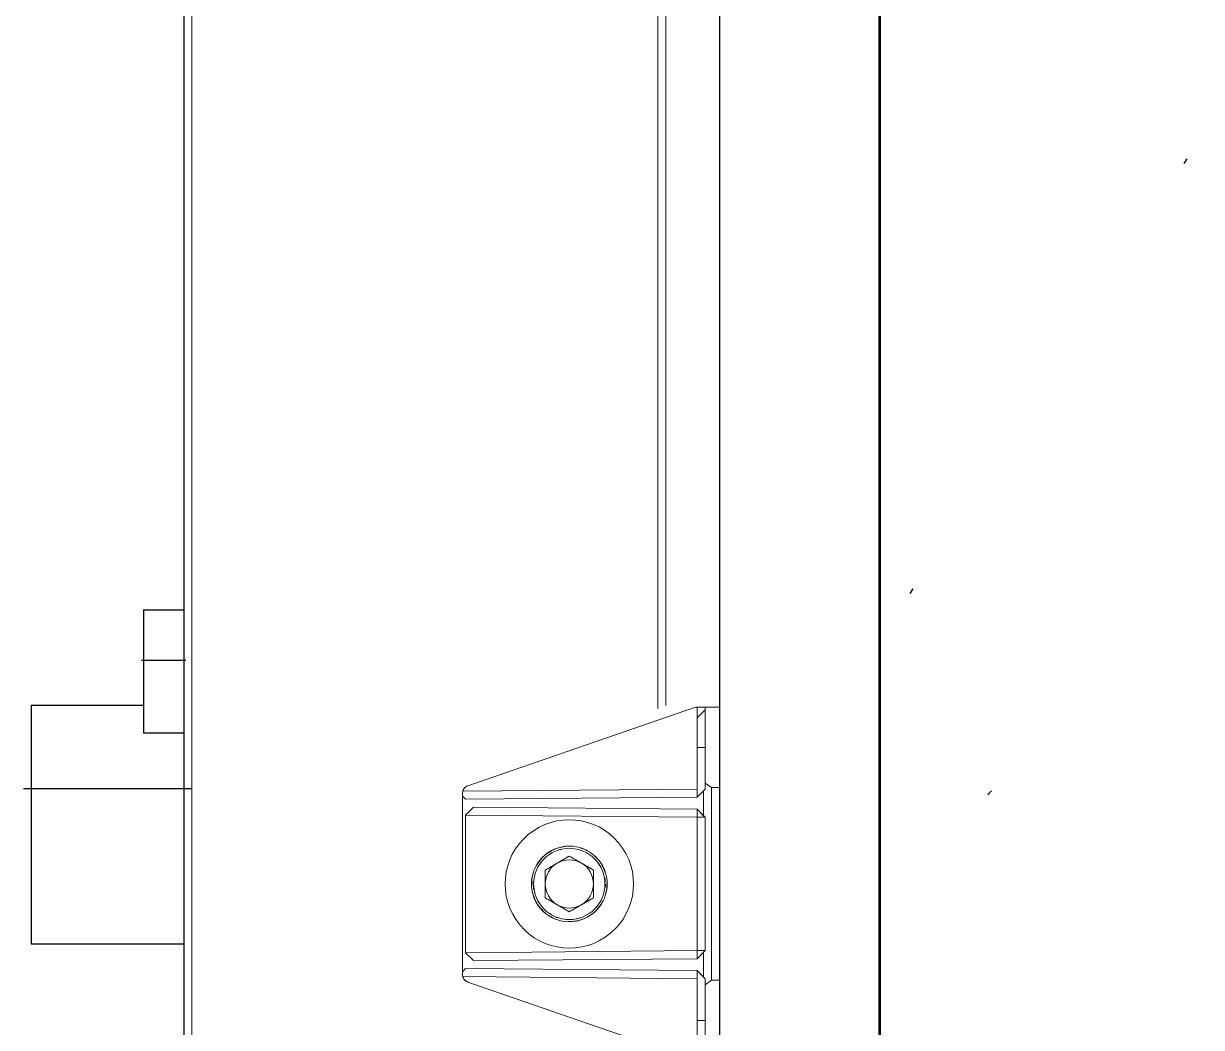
# Model space of a CAD drawing. Extents: x -181672 to 290600, y -29000 to 395522.
# Drawn here: x -5237 to -4504, y 40403 to 41028 of the extents above; entities that cross this region are included whole.
import ezdxf

# ---------------------------------------------------------------- set-up
doc = ezdxf.new("R2010")
doc.units = 0
doc.header["$LTSCALE"] = 10
for name, color, linetype, lineweight in [('XFM7P20PCW$0$G-IMPT', 252, 'Continuous', 9), ('XFM7P20PCW$0$M-EQPM', 252, 'Continuous', 9), ('XFM7P20PCW$0$S-BEAM', 252, 'Continuous', 9)]:
    doc.layers.add(name, color=color, linetype=linetype, lineweight=lineweight)

# ---------------------------------------------------------------- blocks, each defined once
blk = doc.blocks.new('XFM7P20PCW$0$ui_PCW Pump Shockproof Base - PCW防震基座-Renew_dwg_JCZ-500-2_ipt-V28-剖面 73')
at = {"layer": 'XFM7P20PCW$0$G-IMPT'}
for p, q in [((130018.37, 25415), (130067.21, 25556.63)), ((130018.37, 25415), (130067.21, 25556.63)), ((130070.64, 25559.83), (130069.37, 25414)), ((130071.93, 25560), (130073.68, 25560)), ((130071.93, 25560), (130184.8, 25560)), ((130075.62, 25558.09), (130073.68, 25560)), ((130073.68, 25560), (130183.06, 25560)), ((130074.37, 25414), (130075.62, 25558.09)), ((130074.37, 25414), (130075.62, 25558.09)), ((130085.57, 25558.09), (130080.61, 25553.23)), ((130086.82, 25414), (130085.57, 25558.09)), ((130085.57, 25558.09), (130171.17, 25558.09)), ((130171.17, 25558.09), (130169.91, 25414)), ((130176.13, 25553.23), (130171.17, 25558.09)), ((130183.06, 25560), (130181.11, 25558.09)), ((130181.11, 25558.09), (130182.37, 25414)), ((130181.11, 25558.09), (130182.37, 25414)), ((130183.06, 25560), (130184.8, 25560)), ((130187.37, 25414), (130186.1, 25559.83)), ((130189.53, 25556.63), (130238.37, 25415)), ((130189.53, 25556.63), (130238.37, 25415)), ((130080.61, 25553.23), (130081.82, 25414)), ((130080.61, 25553.23), (130081.82, 25414)), ((130174.91, 25414), (130176.13, 25553.23)), ((130176.13, 25553.23), (130174.91, 25414)), ((130018.37, 25414), (130018.37, 25415)), ((130018.37, 25400), (130018.37, 25415)), ((130238.37, 25414), (130238.37, 25415)), ((130238.37, 25415), (130238.37, 25400)), ((130069.37, 25414), (130018.37, 25414)), ((130018.37, 25414), (130018.37, 25409)), ((130018.37, 25409), (130018.37, 25400)), ((130065.51, 25409), (130018.37, 25409)), ((130018.37, 25409), (130033.9, 25409)), ((130019.87, 25409), (130024.87, 25414)), ((130033.79, 25409), (130020.22, 25409)), ((130020.22, 25409), (130043.37, 25409)), ((130043.37, 25414), (130025.15, 25414)), ((130025.15, 25414), (130043.37, 25414)), ((130052.51, 25414), (130034.22, 25414)), ((130052.51, 25414), (130034.22, 25414)), ((130043.37, 25414), (130074.37, 25414)), ((130074.37, 25414), (130043.37, 25414)), ((130043.37, 25409), (130069.32, 25409)), ((130052.84, 25409), (130069.32, 25409)), ((130069.32, 25409), (130052.84, 25409)), ((130069.32, 25409), (130065.51, 25409)), ((130065.51, 25409), (130068.37, 25405)), ((130074.37, 25414), (130069.32, 25409)), ((130069.32, 25409), (130074.37, 25414)), ((130074.37, 25414), (130069.32, 25409)), ((130070.33, 25410), (130069.32, 25409)), ((130074.37, 25414), (130069.37, 25414)), ((130070.33, 25410), (130074.37, 25414)), ((130085.86, 25410), (130070.33, 25410)), ((130081.82, 25414), (130085.86, 25410)), ((130086.82, 25414), (130081.82, 25414)), ((130081.82, 25414), (130086.87, 25409)), ((130086.87, 25409), (130085.86, 25410)), ((130169.91, 25414), (130086.82, 25414)), ((130086.87, 25409), (130086.82, 25414)), ((130086.87, 25409), (130169.87, 25409)), ((130169.87, 25409), (130086.87, 25409)), ((130169.87, 25409), (130174.91, 25414)), ((130169.91, 25414), (130169.87, 25409)), ((130170.88, 25410), (130169.87, 25409)), ((130174.91, 25414), (130169.91, 25414)), ((130170.88, 25410), (130174.91, 25414)), ((130186.4, 25410), (130170.88, 25410)), ((130182.37, 25414), (130213.37, 25414)), ((130213.37, 25414), (130182.37, 25414)), ((130182.37, 25414), (130186.4, 25410)), ((130182.37, 25414), (130187.41, 25409)), ((130187.37, 25414), (130182.37, 25414)), ((130182.37, 25414), (130187.41, 25409)), ((130182.37, 25414), (130187.41, 25409)), ((130187.41, 25409), (130186.4, 25410)), ((130238.37, 25414), (130187.37, 25414)), ((130191.22, 25409), (130187.41, 25409)), ((130187.41, 25409), (130213.37, 25409)), ((130203.9, 25409), (130187.41, 25409)), ((130187.41, 25409), (130203.9, 25409)), ((130191.22, 25409), (130188.37, 25405)), ((130238.37, 25409), (130191.22, 25409)), ((130222.51, 25414), (130204.22, 25414)), ((130204.22, 25414), (130222.51, 25414)), ((130213.37, 25414), (130231.59, 25414)), ((130231.59, 25414), (130213.37, 25414)), ((130213.37, 25409), (130236.51, 25409)), ((130222.84, 25409), (130238.37, 25409)), ((130236.51, 25409), (130222.94, 25409)), ((130231.87, 25414), (130236.87, 25409)), ((130238.37, 25409), (130238.37, 25414)), ((130238.37, 25400), (130238.37, 25409)), ((130068.37, 25400), (130018.37, 25400)), ((130238.37, 25400), (130018.37, 25400)), ((130034.91, 25400), (130051.82, 25400)), ((130051.82, 25400), (130034.91, 25400)), ((130068.37, 25405), (130068.37, 25400)), ((130068.37, 25405), (130188.37, 25405)), ((130068.37, 25400), (130188.37, 25400)), ((130188.37, 25405), (130188.37, 25400)), ((130188.37, 25400), (130238.37, 25400)), ((130204.91, 25400), (130221.82, 25400)), ((130221.82, 25400), (130204.91, 25400))]:
    blk.add_line(p, q, dxfattribs=at)
at = {"layer": 'XFM7P20PCW$0$G-IMPT', "flags": 128}
for points in [[(130067.21, 25556.63), (130067.93, 25557.99), (130069.03, 25559.07)], [(130070.64, 25559.83), (130069.8, 25559.52), (130069.03, 25559.07)], [(130071.93, 25560), (130071.28, 25559.96), (130070.64, 25559.83)], [(130186.1, 25559.83), (130185.45, 25559.96), (130184.8, 25560)], [(130187.71, 25559.07), (130186.93, 25559.52), (130186.1, 25559.83)], [(130187.71, 25559.07), (130188.81, 25557.99), (130189.53, 25556.63)], [(130043.37, 25409), (130043.37, 25411.5), (130043.37, 25414)], [(130213.37, 25409), (130213.37, 25411.5), (130213.37, 25414)]]:
    blk.add_lwpolyline(points, dxfattribs=at)
at = {"layer": 'XFM7P20PCW$0$G-IMPT'}
for centre, start, end in [((130071.93, 25555), 125.4872, 160.97439), ((130071.93, 25555), 90, 125.4872), ((130184.8, 25555), 54.5128, 90), ((130184.8, 25555), 19.02561, 54.5128)]:
    blk.add_arc(centre, 5, start, end, dxfattribs=at)
blk = doc.blocks.new('XFM7P20PCW$0$ui_PCW Pump Shockproof Base - PCW防震基座-Renew_dwg__w___ó__500_600_ipt-1175015-剖面 73')
at = {"layer": 'XFM7P20PCW$0$G-IMPT'}
for centre, start, end in [((130128.37, 25497), 90.51918, 101.25314), ((130128.37, 25497), 90.51918, 101.25314), ((130128.37, 25497), 86.13909, 90), ((130128.37, 25490), 263.23333, 269.38638), ((130128.37, 25490), 263.23333, 269.38638), ((130128.37, 25490), 273.86091, 281.25314), ((130128.37, 25490), 273.86091, 281.25314)]:
    blk.add_arc(centre, 19, start, end, dxfattribs=at)
blk = doc.blocks.new('XFM7P20PCW$0$ui_PCW Pump Shockproof Base - PCW防震基座-Renew_dwg_JCZ-500L²Õ_X¹Ï_iam-V29-剖面 73')
for name in ['XFM7P20PCW$0$ui_PCW Pump Shockproof Base - PCW防震基座-Renew_dwg_JCZ-500-2_ipt-V28-剖面 73', 'XFM7P20PCW$0$ui_PCW Pump Shockproof Base - PCW防震基座-Renew_dwg__w___ó__500_600_ipt-1175015-剖面 73']:
    blk.add_blockref(name, (0, 0))
blk = doc.blocks.new('XFM7P20PCW$0$ui_PCW Pump Shockproof Base - PCW防震基座-Renew_dwg_RD100277 UA400046 JCZ_É_jÅK__ÂÅK_80Dx_4_5T_ 20-1175020-剖面 73')
at = {"layer": 'XFM7P20PCW$0$G-IMPT'}
for radius, start, end in [(40, 34.0223, 214.0223), (40, 34.0223, 214.0223), (40, 214.0223, 34.0223), (40, 214.0223, 34.0223), (23.57, 34.0223, 214.0223), (23.46, 106.36283, 141.00005), (23.46, 73.67646, 91.97825), (23.46, 34.0223, 64.65611), (23.46, 151.26974, 163.40116), (23.57, 214.0223, 34.0223), (23.46, 358.0223, 34.0223), (23.46, 178.0223, 214.0223), (23.46, 331.26974, 343.40115), (23.46, 214.0223, 244.65611), (23.46, 286.36283, 318.39025), (23.46, 253.67645, 271.97825)]:
    blk.add_arc((130128.37, 25493.5), radius, start, end, dxfattribs=at)
blk = doc.blocks.new('XFM7P20PCW$0$ui_PCW Pump Shockproof Base - PCW防震基座-Renew_dwg_RB350021 µØ_q _N_T³B²z 3_4_____Selected Narrow FW 0_812-1175021-剖面 73')
at = {"layer": 'XFM7P20PCW$0$G-IMPT'}
for start, end in [(90, 270), (115.87634, 124.44997), (90, 107.49285), (270, 90), (48.99158, 54), (157.52456, 162), (12.72932, 18), (192.72932, 198), (335.86358, 342), (228.99158, 234), (295.87634, 304.44997), (265.10391, 270), (273.18014, 287.49285)]:
    blk.add_arc((130128.37, 25493.5), 22.2, start, end, dxfattribs=at)
blk = doc.blocks.new('XFM7P20PCW$0$ui_PCW Pump Shockproof Base - PCW防震基座-Renew_dwg_RB150106 Á³_ê _N_T³B²z M20-35L_JIS B 1180 Continuous thread hexagon head bolt A M20 x 40 --C-1175022-剖面 73')
at = {"layer": 'XFM7P20PCW$0$G-IMPT'}
for p, q in [((130119.71, 25508.5), (130115.8, 25501.74)), ((130128.37, 25508.5), (130119.71, 25508.5)), ((130137.03, 25508.5), (130129.52, 25508.5)), ((130140.93, 25501.74), (130137.03, 25508.5)), ((130115.38, 25501), (130111.48, 25494.25)), ((130145.69, 25493.5), (130141.36, 25501)), ((130111.48, 25492.75), (130115.38, 25486)), ((130141.36, 25486), (130145.69, 25493.5)), ((130115.38, 25486), (130119.71, 25478.5)), ((130137.03, 25478.5), (130141.36, 25486)), ((130119.71, 25478.5), (130128.37, 25478.5)), ((130129.52, 25478.5), (130137.03, 25478.5))]:
    blk.add_line(p, q, dxfattribs=at)
for start, end in [(90, 150), (30, 90), (150, 210), (330, 30), (210, 270), (270, 330)]:
    blk.add_arc((130128.37, 25493.5), 15, start, end, dxfattribs=at)
for points in [[(130115.38, 25501), (130116.1, 25502.26), (130117.55, 25504.76), (130118.99, 25507.26), (130119.71, 25508.5)], [(130119.71, 25508.5), (130121.12, 25508.5), (130123.98, 25508.5), (130126.89, 25508.5), (130128.37, 25508.5)], [(130128.37, 25508.5), (130129.82, 25508.5), (130132.71, 25508.5), (130135.59, 25508.5), (130137.03, 25508.5)], [(130137.03, 25508.5), (130137.73, 25507.28), (130139.16, 25504.8), (130140.62, 25502.28), (130141.36, 25501)], [(130111.05, 25493.5), (130111.75, 25494.72), (130113.18, 25497.2), (130114.64, 25499.72), (130115.38, 25501)], [(130141.36, 25501), (130142.08, 25499.74), (130143.53, 25497.24), (130144.97, 25494.74), (130145.69, 25493.5)], [(130115.38, 25486), (130114.65, 25487.26), (130113.2, 25489.76), (130111.76, 25492.26), (130111.05, 25493.5)], [(130145.69, 25493.5), (130144.98, 25492.28), (130143.55, 25489.8), (130142.09, 25487.28), (130141.36, 25486)], [(130119.71, 25478.5), (130119, 25479.72), (130117.57, 25482.2), (130116.11, 25484.72), (130115.38, 25486)], [(130141.36, 25486), (130140.63, 25484.74), (130139.19, 25482.24), (130137.75, 25479.74), (130137.03, 25478.5)], [(130128.37, 25478.5), (130126.92, 25478.5), (130124.02, 25478.5), (130121.14, 25478.5), (130119.71, 25478.5)], [(130137.03, 25478.5), (130135.61, 25478.5), (130132.76, 25478.5), (130129.84, 25478.5), (130128.37, 25478.5)]]:
    blk.add_open_spline(points, degree=3, dxfattribs=at)
blk = doc.blocks.new('XFM7P20PCW$0$ui_PCW Pump Shockproof Base - _D_PCW Pump Shockproof Base_3000Lx1500Wx300H-1175038-剖面 73')
at = {"layer": 'XFM7P20PCW$0$G-IMPT'}
for p, q in [((129303.37, 25733.5), (130669.59, 25733.5)), ((130669.59, 25733.5), (129303.37, 25733.5)), ((129303.37, 25733.5), (130669.59, 25733.5)), ((130669.59, 25733.5), (129303.37, 25733.5)), ((129303.37, 25733.5), (130669.59, 25733.5)), ((129303.37, 25728.5), (130669.59, 25728.5)), ((130669.59, 25438.5), (130072.79, 25438.5)), ((130669.59, 25433.5), (130074.51, 25433.5)), ((130669.59, 25433.5), (130074.51, 25433.5)), ((130669.59, 25433.5), (130074.51, 25433.5)), ((130074.51, 25433.5), (130669.59, 25433.5)), ((130074.51, 25433.5), (130669.59, 25433.5))]:
    blk.add_line(p, q, dxfattribs=at)
for name in ['XFM7P20PCW$0$ui_PCW Pump Shockproof Base - PCW防震基座-Renew_dwg_JCZ-500L²Õ_X¹Ï_iam-V29-剖面 73', 'XFM7P20PCW$0$ui_PCW Pump Shockproof Base - PCW防震基座-Renew_dwg_RD100277 UA400046 JCZ_É_jÅK__ÂÅK_80Dx_4_5T_ 20-1175020-剖面 73', 'XFM7P20PCW$0$ui_PCW Pump Shockproof Base - PCW防震基座-Renew_dwg_RB350021 µØ_q _N_T³B²z 3_4_____Selected Narrow FW 0_812-1175021-剖面 73', 'XFM7P20PCW$0$ui_PCW Pump Shockproof Base - PCW防震基座-Renew_dwg_RB150106 Á³_ê _N_T³B²z M20-35L_JIS B 1180 Continuous thread hexagon head bolt A M20 x 40 --C-1175022-剖面 73']:
    blk.add_blockref(name, (-164.89, 0))
blk = doc.blocks.new('XFM7P20PCW$0$pcw pump 410 section')
for p, q in [((-90511.54, 31180.6), (-90511.54, 31285.1)), ((-90563.67, 31280.35), (-90563.67, 31210.35)), ((-90563.67, 31280.35), (-90414.97, 31280.35)), ((-90414.97, 31280.35), (-90414.97, 31185.35)), ((-90622.96, 31210.35), (-90622.96, 31185.35)), ((-90622.96, 31210.35), (-90546.18, 31210.35)), ((-90591.54, 31184.1), (-90591.54, 31211.6)), ((-90546.18, 31185.35), (-90546.18, 31210.35)), ((-92181.54, 31185.35), (-90181.54, 31185.35))]:
    blk.add_line(p, q)
blk = doc.blocks.new('XFM7P20PCW')
h = blk.add_hatch()
h.set_pattern_fill('FP_2', color=256, angle=90, style=0, pattern_type=2)
h.set_pattern_definition([(135, (-3620.4, 35032), (-898.03, -898.03), []), (135, (-3747.4, 35032), (-898.03, -898.03), []), (135, (-3874.4, 35032), (-898.03, -898.03), []), (140, (-3620.4, 35032), (79.696, 910.92), [95.25, -1047.75]), (85, (-3620.4, 35032), (-955.284, -176.214), [76.2, -838.2]), (190.451, (-3613.7, 35107.9), (-875.583, 734.71), [80.95, -890.45]), (136.184, (-3874.4, 35032), (210.21, 1355.395), [142.88, -1571.62]), (186.636, (-3856.9, 35144.9), (-1237.14, 1187.01), [121.42, -1335.68]), (81.184, (-3874.4, 35032), (-1237.13, 1187.03), [114.3, -1257.3]), (111, (-3810.9, 35159), (511.326, 758.07), [95.25, -1047.75]), (56, (-3810.9, 35159), (-920.94, 309.01), [76.2, -838.2]), (161.451, (-3768.3, 35222.15), (-409.607, 1067.085), [80.95, -890.45]), (127.5, (-3620.37, 35031.98), (-422.775, 15.443), [3.353, -824.687, 3.353, -847.547, -841.375]), (127.5, (-3620.37, 35031.98), (-422.775, 15.443), [-1678.94, 3.353, -838.022]), (97.5, (-3620.37, 35032), (-500.903, 334.098), [3.353, -481.787, 3.353, -805.637, -320.675]), (97.5, (-3620.37, 35032), (-500.903, 334.098), [-1294.13, 3.353, -317.322]), (57.5, (-3620.37, 34748.77), (28.645, 677.955), [3.353, -314.147, 3.353, -2301.697]), (57.5, (-3620.37, 34748.77), (28.645, 677.955), [-320.853, -987.247, 3.353, -1311.097]), (47.5, (-3620.4, 34621.8), (-127.133, 740.647), [3.353, -409.397, 3.353, -654.507, -933.45]), (47.5, (-3620.4, 34621.8), (-127.133, 740.647), [-1070.61, 3.353, -930.097])])
h.paths.add_polyline_path([(-4503.81063, 43114.9955), (-4503.81063, 48325.16239), (-4703.81063, 48325.16239), (-4703.81063, 30764.09437), (-4503.81063, 30764.09437), (-4503.81063, 42537.6267)])
for p, q in [((-4703.81063, 49113.16), (-4703.81063, 29638.51771)), ((-4703.81063, 43498.03959), (-4703.81063, 40798.03959))]:
    blk.add_line(p, q)
blk.add_lwpolyline([(-4704.33707, 39726.01713), (-4704.33707, 42681.01713), (-4803.81063, 42681.01713), (-4803.81063, 39726.01713)], close=True)
at = {"layer": 'XFM7P20PCW$0$S-BEAM'}
blk.add_line((-4703.81063, 41016.07454), (-4703.81063, 40516.07454), dxfattribs=at)
at = {"xscale": -1, "rotation": 90}
blk.add_blockref('XFM7P20PCW$0$pcw pump 410 section', (26048.03909, -49960.17346), dxfattribs=at)
at = {"layer": 'XFM7P20PCW$0$M-EQPM', "rotation": 90}
blk.add_blockref('XFM7P20PCW$0$ui_PCW Pump Shockproof Base - _D_PCW Pump Shockproof Base_3000Lx1500Wx300H-1175038-剖面 73', (20596.18937, -89471.3504), dxfattribs=at)

msp = doc.modelspace()

# ---------------------------------------------------------------- block references
msp.add_blockref('XFM7P20PCW', (0, 0))

doc.saveas('drawing.dxf')
